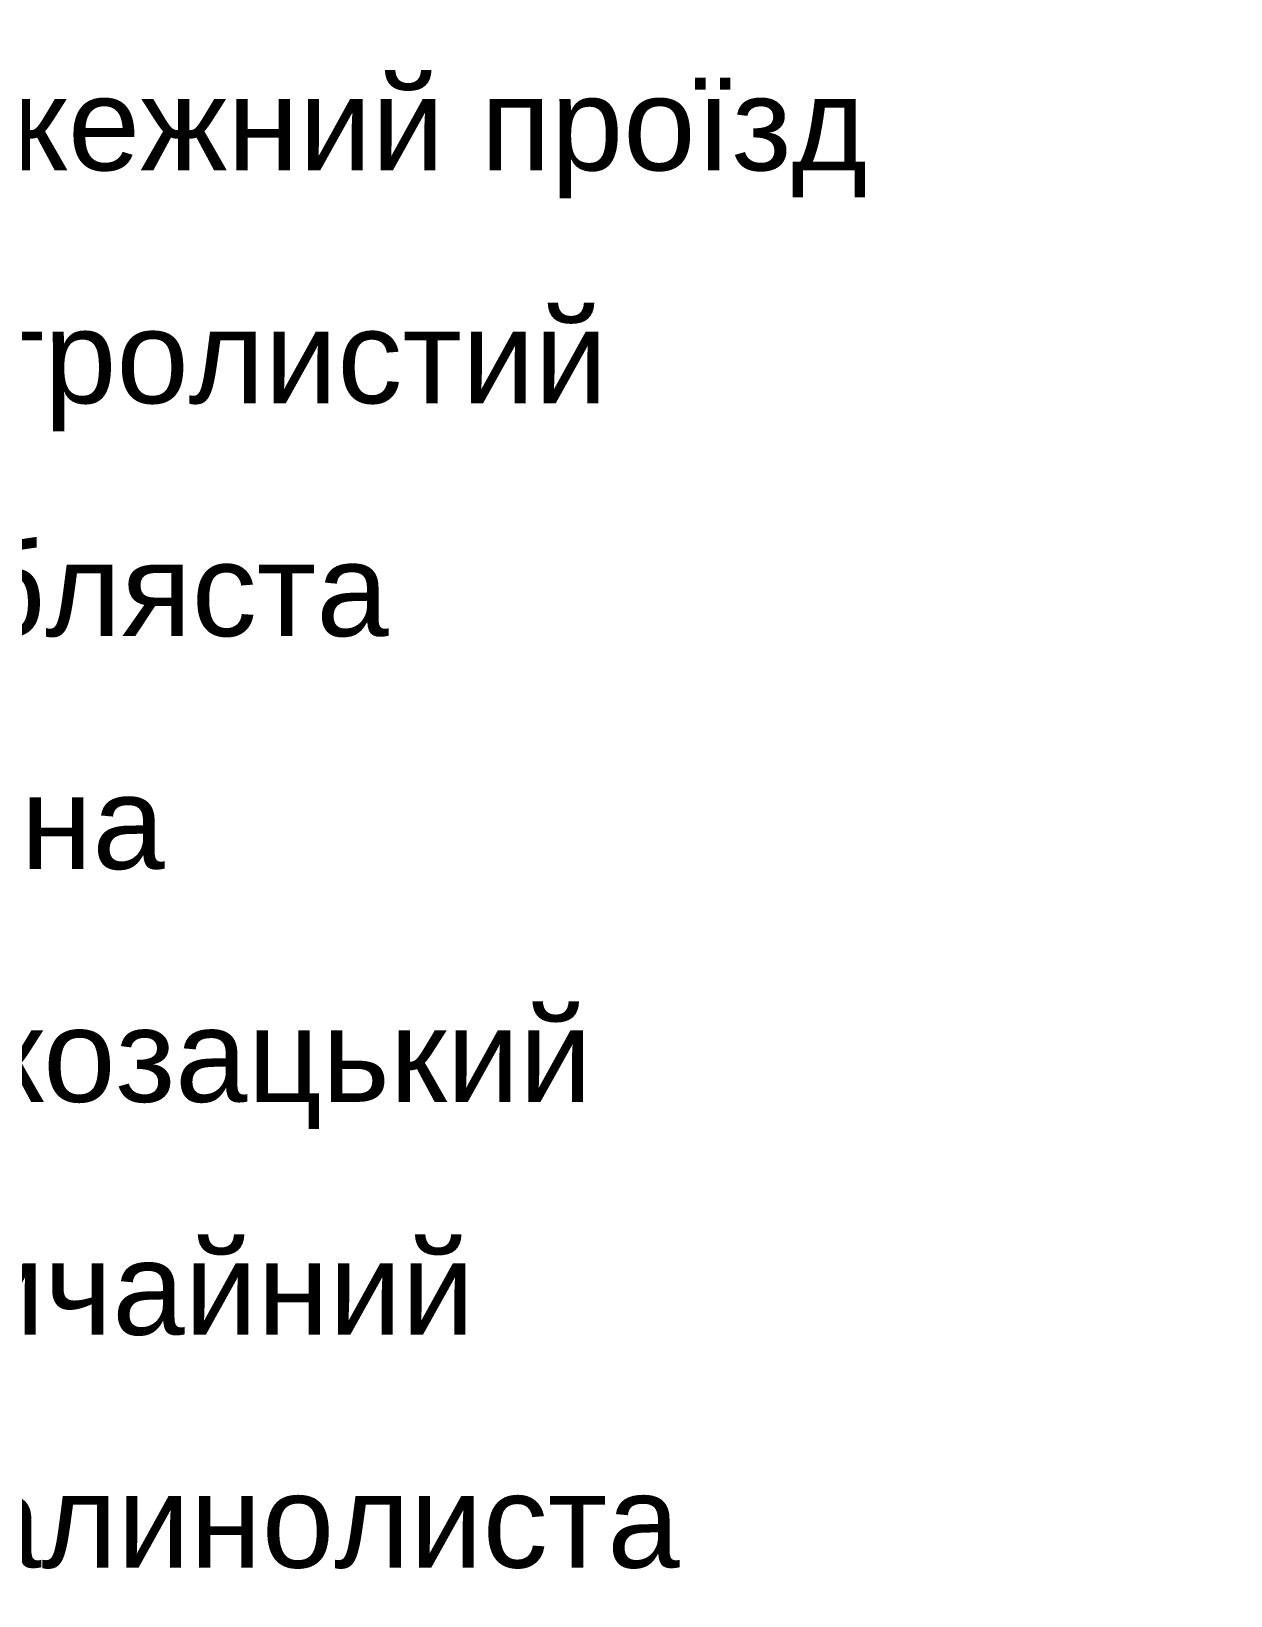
# Model space of a CAD drawing. Header units: millimetres. Extents: x 3866 to 35600, y -8896 to 9491.
# Drawn here: x 33202.11 to 33227.87, y -6719.15 to -6685.56 of the extents above; entities that cross this region are included whole.
import ezdxf

# ---------------------------------------------------------------- set-up
doc = ezdxf.new("R2010")
doc.units = ezdxf.units.MM
doc.layers.add('ВДМ', color=7, linetype='Continuous')
doc.styles.get("Standard").update_dxf_attribs({"font": 'arial.ttf'})

msp = doc.modelspace()

# ---------------------------------------------------------------- texts
at = {"layer": 'ВДМ', "insert": (33190.006, -6654.036), "char_height": 3, "attachment_point": 1}
msp.add_mtext_dynamic_manual_height_columns('\\pxsm1.5,t1;Умовні позначення:\\P{\\H0.66667x;Багатоквартирна забудова\\PПроїзди\\PПішохідні доріжки і тротуари\\PШумозахисна стінка-екран\\PГазони\\PПротипожежний проїзд\\PКлен гостролистий\\PЛипа срібляста\\PТуя західна\\PЯлівець козацький\\PБузок звичайний\\PСпірея калинолиста}', width=110.46956, gutter_width=12.5, heights=[77.474], dxfattribs=at)

doc.saveas('drawing.dxf')
